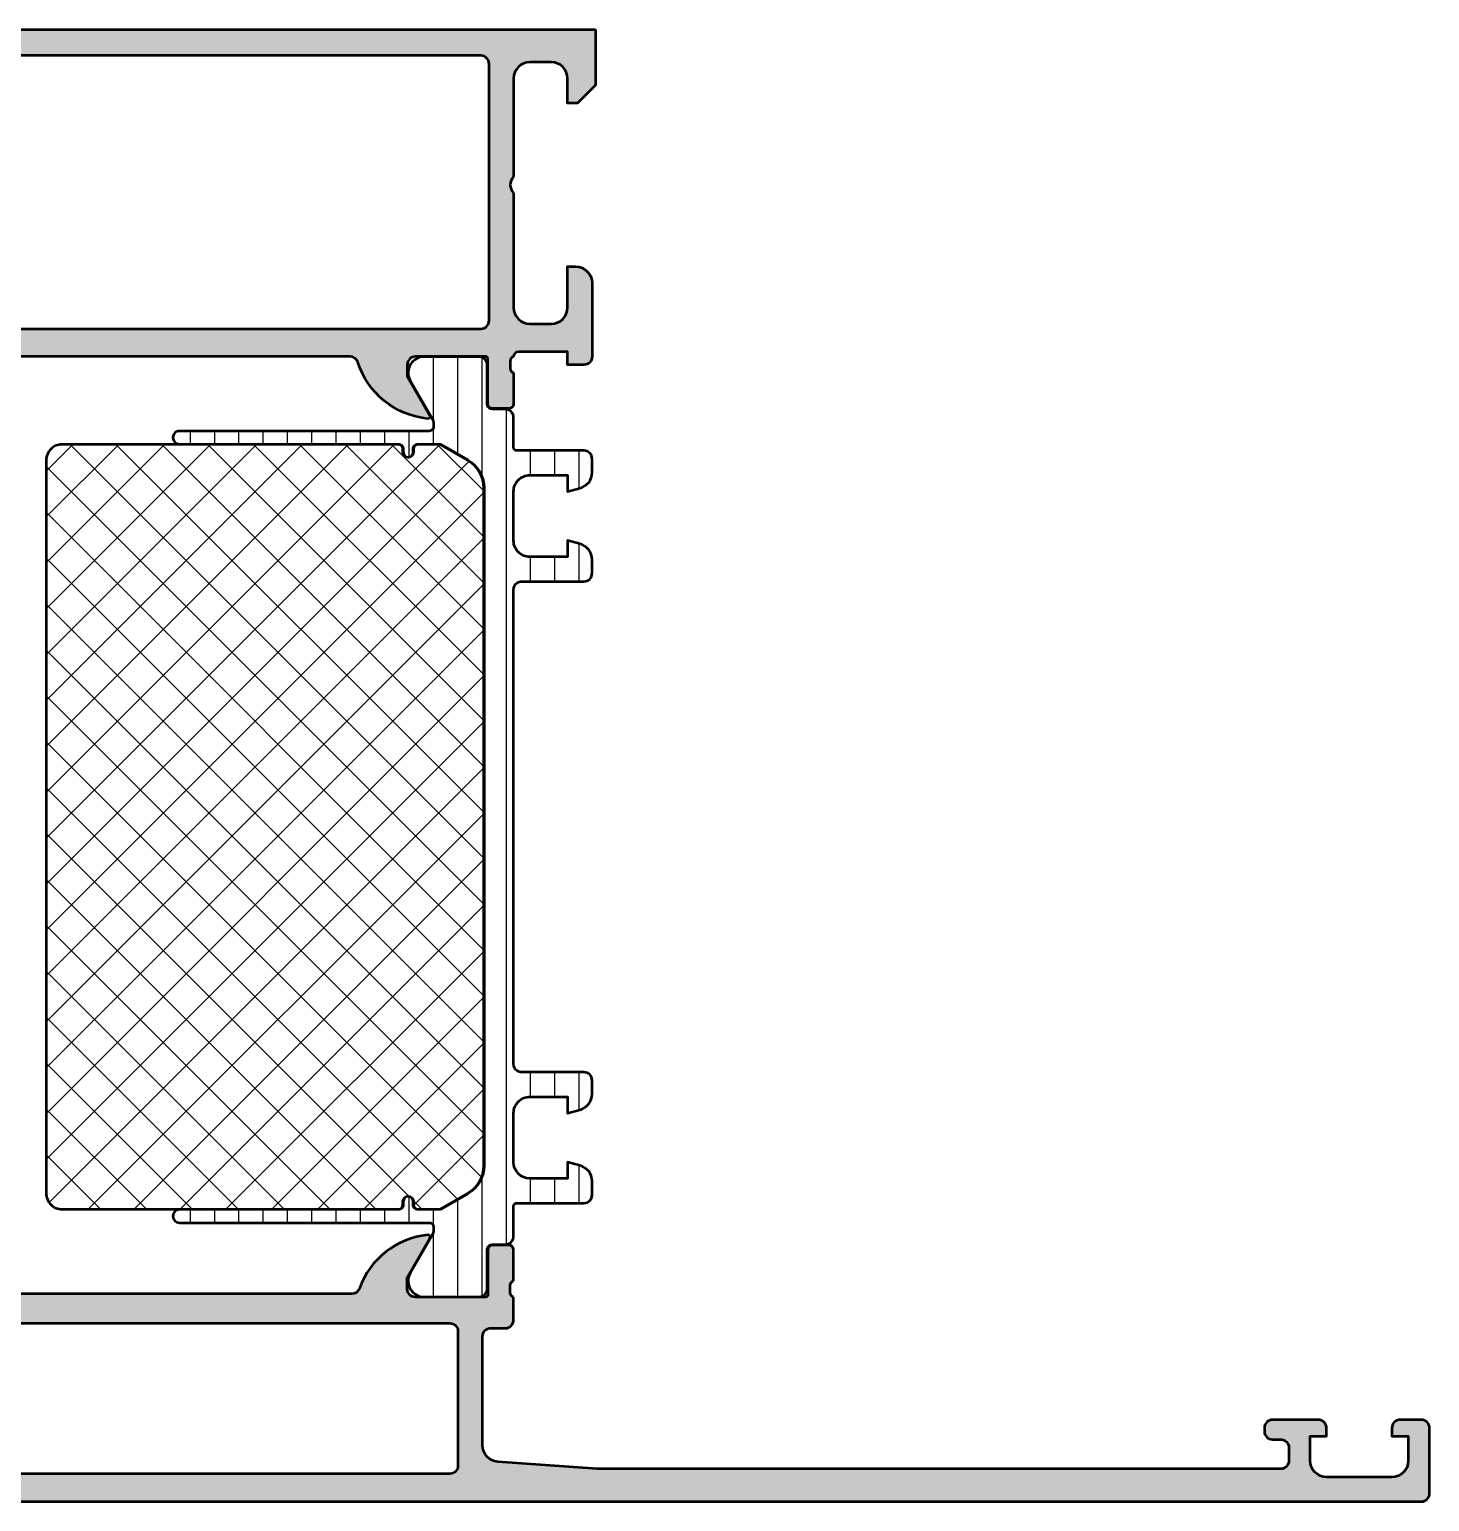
# Model space of a CAD drawing. Extents: x 0 to 156, y 0 to 90.
# Drawn here: x 70.4 to 156, y 0 to 90 of the extents above; entities that cross this region are included whole.
import ezdxf

# ---------------------------------------------------------------- set-up
doc = ezdxf.new("R2010")
doc.units = 0
for name, color, linetype, lineweight in [('0S-Alu contour', 7, 'Continuous', 50), ('0S-Alu hatch', 252, 'Continuous', 25), ('0S-Plastic contour', 254, 'Continuous', 50), ('0S-Plastic hatch', 253, 'Continuous', 25), ('0S-PT contour', 91, 'Continuous', 50), ('0S-PT hatch', 103, 'Continuous', 25)]:
    doc.layers.add(name, color=color, linetype=linetype, lineweight=lineweight)

# ---------------------------------------------------------------- blocks, each defined once
blk = doc.blocks.new('462360__5C174436_3797_4A01_8651_B5675D9BB362_')
at = {"layer": '0S-Alu hatch'}
h = blk.add_hatch(color=256, dxfattribs=at)
edge = h.paths.add_edge_path()
edge.add_line((105.1000007299221, 2.000000000000012), (99.02875367993424, 2.433660503570577))
edge.add_ellipse((99.10000101130905, 3.431119465406052), major_axis=(-1.000000281386928, 0), ratio=1, start_angle=6.389056920852454e-06, end_angle=85.9143682082626, ccw=False)
edge.add_line((98.10000072992213, 3.43111935468619), (98.10000072992213, 10.09999999999999))
edge.add_ellipse((98.60000072992216, 10.10000015128485), major_axis=(-0.5000000000000514, 0), ratio=1, start_angle=-89.99999999999682, end_angle=1.732971230694602e-05, ccw=False)
edge.add_line((98.60000072992214, 10.6000001512849), (99.50000072992216, 10.60000000000001))
edge.add_arc((99.50000072992214, 11.10000015128486), 0.4999999999999521, 270.0000000000017, 360)
edge.add_line((100.0000007299221, 11.10000015128487), (100.0000007299221, 12.50000000000003))
edge.add_ellipse((100.0788375322565, 12.76752085560607), major_axis=(-0.2788954097623403, 0), ratio=1, start_angle=-1.1645648168158118, end_angle=73.58006877694419, ccw=False)
edge.add_line((99.79999972992213, 12.77318915127645), (99.79999972992212, 13.22678299999149))
edge.add_ellipse((100.0788678301061, 13.23244380429472), major_axis=(-0.2789255492162888, 0), ratio=1, start_angle=-73.57540492508463, end_angle=1.1628997974486879, ccw=False)
edge.add_line((100.0000007299221, 13.49998715127643), (100.0000007299221, 15.37999800000004))
edge.add_arc((99.70000072992212, 15.37999815128494), 0.3000000000000114, 359.9999711101367, 449.9999999999973)
edge.add_line((99.70000072992212, 15.67999815128495), (98.72002641087933, 15.67999800000004))
edge.add_arc((98.72002641087933, 15.37999815128496), 0.2999999999999776, 90, 180)
edge.add_line((98.42002641087934, 15.37999815128495), (98.42002641087932, 12.62000000000006))
edge.add_ellipse((98.30002641087925, 12.62000015128508), major_axis=(-0.1200000000001567, 0), ratio=1, start_angle=90.00000000003388, end_angle=179.9999277665112, ccw=False)
edge.add_line((98.30002641087933, 12.50000015128492), (94.00000072992202, 12.50000000000001))
edge.add_ellipse((94.00000098818161, 13.00000025825943), major_axis=(-0.5000002582594859, 0), ratio=1, start_angle=1.2253957095254009e-05, end_angle=89.99997040564631, ccw=False)
edge.add_line((93.50000072992214, 13.00000015128478), (93.50000072992218, 13.69999999999998))
edge.add_line((93.50000072992218, 13.69999999999998), (94.88149618754436, 16.09282032302725))
edge.add_arc((94.76188094527353, 16.1618803666363), 0.138119784648446, 329.9999456508863, 456.0127701438558)
edge.add_arc((95.2711634849508, 11.32674742914717), 4.999999999998509, 96.01277014383896, 160.0870903140119)
edge.add_ellipse((90.10000072992212, 13.20000015128599), major_axis=(-0.5000000000011612, 0), ratio=1, start_angle=89.9999999999983, end_angle=160.0870903140084, ccw=False)
edge.add_line((90.10000072992212, 12.70000015128483), (65.90000072992233, 12.70000000000011))
edge.add_ellipse((65.90000107736647, 13.20000041725991), major_axis=(-0.5000004172599279, 0), ratio=1, start_angle=19.912924781761717, end_angle=89.99996018586728, ccw=False)
edge.add_arc((60.72883797489366, 11.3267474291465), 4.999999999999341, 19.91290968599158, 83.98722985616278)
edge.add_arc((61.23812051457083, 16.16188036663634), 0.1381197846485771, 83.98722985613821, 209.9999999999559)
edge.add_line((61.11850527229989, 16.09282047431215), (62.50000072992219, 13.70000000000011))
edge.add_line((62.50000072992219, 13.70000000000011), (62.50000072992225, 13.00000000000002))
edge.add_ellipse((62.00000072992217, 13.00000015128498), major_axis=(-0.500000000000094, 0), ratio=1, start_angle=89.9999999999992, end_angle=179.9999826702878, ccw=False)
edge.add_line((62.00000072992217, 12.50000015128488), (57.69997504896492, 12.5))
edge.add_ellipse((57.69997530722478, 12.62000025825964), major_axis=(-0.1200002582599148, 0), ratio=1, start_angle=5.107678987315012e-05, end_angle=89.99987669026558, ccw=False)
edge.add_line((57.57997504896492, 12.62000015128489), (57.57997504896492, 15.37999799999998))
edge.add_arc((57.27997504896489, 15.37999815128486), 0.3000000000000256, 359.9999711101367, 450)
edge.add_line((57.27997504896489, 15.67999815128489), (56.30000072992216, 15.67999799999999))
edge.add_arc((56.30000072992215, 15.37999815128488), 0.3000000000000007, 89.99999999999864, 180)
edge.add_line((56.00000072992215, 15.37999815128489), (56.00000072992211, 13.4999869999915))
edge.add_ellipse((55.92113399011659, 13.23244392309676), major_axis=(-0.2789251882527877, 0), ratio=1, start_angle=178.8371053712879, end_angle=253.5754602446081, ccw=False)
edge.add_line((56.20000172992213, 13.22678315127636), (56.20000172992213, 12.77318899999148))
edge.add_ellipse((55.92116428792544, 12.76752073681066), major_axis=(-0.2788950488387095, 0), ratio=1, start_angle=106.41987589916201, end_angle=181.1645596481269, ccw=False)
edge.add_line((56.00000072992213, 12.50000015128489), (56.00000072992215, 11.1))
edge.add_arc((56.50000072992212, 11.10000015128488), 0.4999999999999716, 180.0000173297123, 269.9999999999984)
edge.add_line((56.5000007299221, 10.60000015128491), (57.40000072992212, 10.60000000000001))
edge.add_ellipse((57.40000098818148, 10.10000025825944), major_axis=(-0.4999997417406369, 0), ratio=1, start_angle=179.999987746043, end_angle=270.00002959435824, ccw=False)
edge.add_line((57.9000007299221, 10.10000015128492), (57.90000072992211, 3.431119203401321))
edge.add_ellipse((56.9000007299221, 3.431119354686223), major_axis=(-1.000000000000018, 0), ratio=1, start_angle=94.08561677997648, end_angle=179.999991377309, ccw=False)
edge.add_line((56.97124777991004, 2.433660654855476), (50.90000072992211, 2.000000000000012))
edge.add_line((50.90000072992211, 2.000000000000012), (9.100000729922087, 1.999999999999999))
edge.add_ellipse((9.10000098818168, 2.500000258259494), major_axis=(-0.5000002582595618, 0), ratio=1, start_angle=1.2253957095254009e-05, end_angle=89.99997040564591, ccw=False)
edge.add_line((8.60000072992213, 2.500000151284897), (8.60000072992213, 3.299999999999994))
edge.add_ellipse((9.10000072992215, 3.300000151284849), major_axis=(-0.5000000000000443, 0), ratio=1, start_angle=-89.99999999999818, end_angle=1.732971230694602e-05, ccw=False)
edge.add_line((9.100000729922135, 3.800000151284895), (9.600000729922128, 3.799999999999998))
edge.add_arc((9.60000072992213, 4.300000151284889), 0.4999999999999965, 269.9999999999998, 360)
edge.add_line((10.10000072992212, 4.30000015128489), (10.10000072992213, 4.499999999999995))
edge.add_arc((9.600000729922131, 4.500000151284892), 0.5, 359.9999826702877, 449.9999999999998)
edge.add_line((9.600000729922133, 5.000000151284892), (6.80000072992212, 4.999999999999999))
edge.add_arc((6.800000729922119, 4.500000151284892), 0.5000000000000009, 89.99999999999991, 180)
edge.add_line((6.300000729922119, 4.50000015128489), (6.300000729922118, 4))
edge.add_line((6.300000729922118, 4), (7.300000729922118, 4))
edge.add_line((7.300000729922118, 4), (7.300000729922118, 2.500000000000002))
edge.add_ellipse((6.300000729922109, 2.500000151284913), major_axis=(-1.00000000000002, 0), ratio=1, start_angle=90.00000000000051, end_angle=179.999991377309, ccw=False)
edge.add_line((6.300000729922117, 1.500000151284893), (2.300000729922119, 1.499999999999998))
edge.add_ellipse((2.300000988181635, 2.500000258259488), major_axis=(-1.000000258259522, 0), ratio=1, start_angle=6.156649305921746e-06, end_angle=89.99998520282361, ccw=False)
edge.add_line((1.300000729922117, 2.500000151284894), (1.300000729922118, 3.999999999999998))
edge.add_line((1.300000729922118, 3.999999999999998), (2.300000729922118, 3.999999999999999))
edge.add_line((2.300000729922118, 3.999999999999999), (2.300000729922118, 4.5))
edge.add_arc((1.800000729922119, 4.500000151284894), 0.4999999999999987, 359.9999826702877, 450)
edge.add_line((1.800000729922119, 5.000000151284893), (0.5000007299221068, 4.999999999999999))
edge.add_arc((0.5000007299221063, 4.500000151284893), 0.4999999999999992, 89.99999999999991, 180)
edge.add_line((7.299221071e-07, 4.500000151284893), (7.299221068e-07, 0.5))
edge.add_arc((0.5000007299221068, 0.500000151284894), 0.5, 180.0000173297123, 270)
edge.add_line((0.5000007299221066, 1.512848939e-07), (155.5000007299221, 0))
edge.add_arc((155.5000007299221, 0.500000151284894), 0.5, 270, 360)
edge.add_line((156.0000007299221, 0.500000151284894), (156.0000007299221, 4.5))
edge.add_arc((155.5000007299221, 4.500000151284893), 0.5, 359.9999826702877, 450)
edge.add_line((155.5000007299221, 5.000000151284893), (154.2000007299221, 4.999999999999999))
edge.add_arc((154.2000007299221, 4.50000015128487), 0.5000000000000222, 89.99999999999675, 180)
edge.add_line((153.7000007299221, 4.500000151284878), (153.7000007299221, 3.999999999999999))
edge.add_line((153.7000007299221, 3.999999999999999), (154.7000007299221, 3.999999999999999))
edge.add_line((154.7000007299221, 3.999999999999999), (154.7000007299221, 2.499999999999931))
edge.add_ellipse((153.7000007299221, 2.500000151284881), major_axis=(-0.9999999999999829, 0), ratio=1, start_angle=89.99999999999511, end_angle=179.9999913351439, ccw=False)
edge.add_line((153.700000729922, 1.500000151284904), (149.7000007299221, 1.499999999999999))
edge.add_ellipse((149.7000009881816, 2.500000258259436), major_axis=(-1.00000025825947, 0), ratio=1, start_angle=6.156649305921746e-06, end_angle=89.99998520282668, ccw=False)
edge.add_line((148.7000007299221, 2.500000151284859), (148.7000007299221, 4))
edge.add_line((148.7000007299221, 4), (149.7000007299221, 4))
edge.add_line((149.7000007299221, 4), (149.7000007299221, 4.499999999999981))
edge.add_arc((149.2000007299221, 4.500000151284881), 0.5, 359.9999826702877, 450)
edge.add_line((149.2000007299221, 5.000000151284881), (146.4000007299221, 5))
edge.add_arc((146.4000007299221, 4.500000151284888), 0.5000000000000054, 89.99999999999675, 180)
edge.add_line((145.9000007299221, 4.500000151284931), (145.9000007299221, 4.299999999999998))
edge.add_arc((146.4000007299221, 4.300000151284899), 0.5000000000000285, 180.0000173297123, 270)
edge.add_line((146.4000007299221, 3.80000015128487), (146.9000007299221, 3.799999999999998))
edge.add_ellipse((146.9000009881815, 3.30000025825947), major_axis=(-0.4999997417405952, 0), ratio=1, start_angle=179.999987746043, end_angle=270.0000295943631, ccw=False)
edge.add_line((147.4000007299221, 3.300000151284918), (147.4000007299221, 2.500000000000002))
edge.add_ellipse((146.9000007299221, 2.500000151284941), major_axis=(-0.5000000000000514, 0), ratio=1, start_angle=90.00000000000318, end_angle=179.9999826702878, ccw=False)
edge.add_line((146.9000007299221, 2.000000151284894), (105.1000007299221, 2.000000000000012))
edge = h.paths.add_edge_path()
edge.add_line((59.90000072992211, 10.90000000000001), (96.10000072992214, 10.90000000000001))
edge.add_ellipse((96.10000072992214, 10.4000001512849), major_axis=(-0.5, 0), ratio=1, start_angle=179.9999826702878, end_angle=270, ccw=False)
edge.add_line((96.60000072992213, 10.40000000000001), (96.60000072992213, 2.200000151284887))
edge.add_ellipse((96.10000072992214, 2.200000151284887), major_axis=(-0.5, 0), ratio=1, start_angle=90, end_angle=180, ccw=False)
edge.add_line((96.10000072992214, 1.699999999999993), (59.90000072992211, 1.700000151284887))
edge.add_ellipse((59.90000072992211, 2.200000151284887), major_axis=(-0.5, 0), ratio=1, start_angle=1.732971230694602e-05, end_angle=90, ccw=False)
edge.add_line((59.40000072992211, 2.199999999999993), (59.40000072992211, 10.4000001512849))
edge.add_ellipse((59.90000072992211, 10.4000001512849), major_axis=(-0.5, 0), ratio=1, start_angle=270, end_angle=360, ccw=False)
at = {"layer": '0S-Alu contour', "color": 7}
for points in [[(93.50000072992214, 13.00000015128478), (93.50000072992218, 13.69999999999998), (94.88149618754436, 16.09282032302725)], [(98.42002641087934, 15.37999815128495), (98.42002641087932, 12.62000000000006)], [(99.70000072992212, 15.67999815128495), (98.72002641087933, 15.67999800000004)], [(100.0000007299221, 13.49998715127643), (100.0000007299221, 15.37999800000004)], [(90.10000072992212, 12.70000015128483), (65.90000072992233, 12.70000000000011)], [(99.79999972992213, 12.77318915127645), (99.79999972992212, 13.22678299999149)], [(98.30002641087933, 12.50000015128492), (94.00000072992202, 12.50000000000001)], [(100.0000007299221, 11.10000015128487), (100.0000007299221, 12.50000000000003)], [(59.90000072992211, 10.90000000000001), (96.10000072992214, 10.90000000000001)], [(96.60000072992213, 10.40000000000001), (96.60000072992213, 2.200000151284887)], [(98.10000072992213, 3.43111935468619), (98.10000072992213, 10.09999999999999)], [(98.60000072992214, 10.6000001512849), (99.50000072992216, 10.60000000000001)], [(149.2000007299221, 5.000000151284881), (146.4000007299221, 5)], [(155.5000007299221, 5.000000151284893), (154.2000007299221, 4.999999999999999)], [(145.9000007299221, 4.500000151284931), (145.9000007299221, 4.299999999999998)], [(146.4000007299221, 3.80000015128487), (146.9000007299221, 3.799999999999998)], [(148.7000007299221, 2.500000151284859), (148.7000007299221, 4), (149.7000007299221, 4), (149.7000007299221, 4.499999999999981)], [(153.7000007299221, 4.500000151284878), (153.7000007299221, 3.999999999999999), (154.7000007299221, 3.999999999999999), (154.7000007299221, 2.499999999999931)], [(156.0000007299221, 0.500000151284894), (156.0000007299221, 4.5)], [(147.4000007299221, 3.300000151284918), (147.4000007299221, 2.500000000000002)], [(105.1000007299221, 2.000000000000012), (99.02875367993424, 2.433660503570577)], [(146.9000007299221, 2.000000151284894), (105.1000007299221, 2.000000000000012)], [(96.10000072992214, 1.699999999999993), (59.90000072992211, 1.700000151284887)], [(153.700000729922, 1.500000151284904), (149.7000007299221, 1.499999999999999)], [(0.5000007299221066, 1.512848939e-07), (155.5000007299221, 0)]]:
    blk.add_lwpolyline(points, dxfattribs=at)
for centre, radius, start, end in [((95.2711634849508, 11.32674742914717), 4.999999999998509, 96.01277014383896, 160.0870903140119), ((94.76188094527353, 16.1618803666363), 0.138119784648446, 329.9999456508863, 96.01277014385578), ((98.72002641087933, 15.37999815128496), 0.2999999999999776, 90, 180), ((99.70000072992212, 15.37999815128494), 0.3000000000000114, 359.9999711101367, 89.99999999999729), ((99.50000072992214, 11.10000015128486), 0.4999999999999521, 270.0000000000017, 0), ((146.4000007299221, 4.500000151284888), 0.5000000000000054, 89.99999999999675, 180), ((149.2000007299221, 4.500000151284881), 0.5, 359.9999826702877, 90), ((154.2000007299221, 4.50000015128487), 0.5000000000000222, 89.99999999999675, 180), ((155.5000007299221, 4.500000151284893), 0.5, 359.9999826702877, 90), ((146.4000007299221, 4.300000151284899), 0.5000000000000285, 180.0000173297123, 270), ((155.5000007299221, 0.500000151284894), 0.5, 270, 0)]:
    blk.add_arc(centre, radius, start, end, dxfattribs=at)
at = {"layer": '0S-Alu contour', "color": 7, "extrusion": (0, 0, -1)}
for centre, radius, start, end in [((-90.10000072992212, 13.20000015128599), 0.5000000000011612, 199.9129096859917, 270.0000000000017), ((-94.00000098818161, 13.00000025825943), 0.5000002582594859, 270.0000295943537, 359.9999877460429), ((-98.30002641087925, 12.62000015128508), 0.1200000000001568, 180.0000722334889, 269.9999999999661), ((-100.0788375322565, 12.76752085560607), 0.2788954097623403, 286.4199312230558, 1.164564816815835), ((-100.0788678301061, 13.23244380429472), 0.2789255492162888, 358.8371002025513, 73.57540492508471), ((-96.10000072992214, 10.4000001512849), 0.5, 90, 180.0000173297123), ((-98.60000072992216, 10.10000015128485), 0.5000000000000514, 359.9999826702877, 89.99999999999675), ((-146.9000009881815, 3.30000025825947), 0.4999997417405952, 89.99997040563687, 180.0000122539571), ((-99.10000101130905, 3.431119465406052), 1.000000281386928, 274.0856317917375, 359.9999936109431), ((-96.10000072992214, 2.200000151284887), 0.5, 180, 270), ((-146.9000007299221, 2.500000151284941), 0.5000000000000514, 180.0000173297123, 269.9999999999968), ((-149.7000009881816, 2.500000258259436), 1.00000025825947, 270.0000147971734, 359.9999938433507), ((-153.7000007299221, 2.500000151284881), 0.9999999999999829, 180.0000086648561, 270.0000000000049)]:
    blk.add_arc(centre, radius, start, end, dxfattribs=at)
blk = doc.blocks.new('284601__D97C1275_81F4_4FAA_B701_8DFA5C02D0BC___481DF361_442B_4328_B182_20135DBF6477_')
at = {"layer": '0S-Plastic hatch'}
h = blk.add_hatch(dxfattribs=at)
h.set_pattern_fill('ANSI31', color=256, scale=0.4680000000000001, angle=45, style=0)
h.set_pattern_definition([(90, (0, 0), (-1.4859, 0), [])])
edge = h.paths.add_edge_path()
edge.add_line((104.7999999999998, 62.91925062538749), (104.7999999999998, 63.74999984876188))
edge.add_arc((104.2999999999998, 63.7499998487619), 0.5, 0, 90)
edge.add_line((104.2999999999998, 64.24999984876189), (100.1999999999998, 64.24999984876183))
edge.add_ellipse((100.1999999999998, 64.44999984876185), major_axis=(-0.200000000000017, 0), ratio=1, start_angle=0, end_angle=90, ccw=False)
edge.add_line((99.99999999999984, 64.44999984876188), (99.99999999999984, 66.29000552767127))
edge.add_arc((99.50000267890213, 66.29000552767127), 0.4999973210976947, 0, 90.00030698202455)
edge.add_line((99.49999999999295, 66.79000284876177), (98.6896686666596, 66.79000284876177))
edge.add_ellipse((98.68966866665959, 67.09000284876178), major_axis=(-0.2999999999999971, 0), ratio=1, start_angle=0, end_angle=90.00000000000267, ccw=False)
edge.add_line((98.38966866665959, 67.0900028487618), (98.39000061705661, 69.49000123169807))
edge.add_arc((97.890004639618, 69.49000387132317), 0.4999959774455833, 359.9996975182267, 450.000302481185)
edge.add_line((97.89000199999293, 69.98999984876178), (94.41346050189343, 69.98999984876178))
edge.add_arc((94.5557711508848, 69.00018177403894), 0.9999960709244742, 98.18160805189984, 212.7270160998405)
edge.add_line((93.71451850189345, 68.45954684876179), (95.03303535120457, 66.17580836208953))
edge.add_ellipse((94.60002263447404, 65.92580838778994), major_axis=(-0.5000000000001475, 0), ratio=1, start_angle=179.994256176766, end_angle=209.9999965993387, ccw=False)
edge.add_line((95.10002263196176, 65.92575826347615), (95.09999999999042, 65.69999984877938))
edge.add_ellipse((94.84999999997295, 65.69999984877934), major_axis=(-0.2500000000174651, 0), ratio=1, start_angle=89.9999999999967, end_angle=180, ccw=False)
edge.add_line((94.84999999997294, 65.44999984876188), (79.5710135329808, 65.44999984876117))
edge.add_arc((79.57101353298081, 65.05074077564474), 0.3992590731164256, 90.00000000000205, 270.0000000000021)
edge.add_line((79.57101353298081, 64.65148170252832), (92.95486402147739, 64.65148170252832))
edge.add_ellipse((92.95486402147743, 64.34999984876177), major_axis=(-0.3014818537665462, 0), ratio=1, start_angle=180, end_angle=270.0000000000054, ccw=False)
edge.add_line((93.25634587524397, 64.34999984876183), (93.25634587524397, 64.14942905347561))
edge.add_arc((93.55577507995773, 64.14942905347563), 0.2994292047137605, 180, 360)
edge.add_line((93.85520428467149, 64.14942905347564), (93.85520428467149, 64.34999984876188))
edge.add_ellipse((94.15520428467173, 64.34999984876188), major_axis=(-0.3000000000002387, 0), ratio=1, start_angle=266.60636072712003, end_angle=360, ccw=False)
edge.add_line((94.17296295056762, 64.64947377047419), (95.46501280946033, 64.64947377047437))
edge.add_ellipse((95.46501280946045, 64.44947377047458), major_axis=(-0.1999999999997897, 0), ratio=1, start_angle=240.0000000000142, end_angle=270.00000000002854, ccw=False)
edge.add_line((95.56501280946028, 64.62267885123131), (97.19999999999985, 63.67871855665159))
edge.add_ellipse((96.19999999999992, 61.94666774908278), major_axis=(-1.9999999999999, 0), ratio=1, start_angle=180, end_angle=240.00000000000068, ccw=False)
edge.add_line((98.19999999999982, 61.94666774908281), (98.19999999999985, 20.5533319483937))
edge.add_ellipse((96.19999999999987, 20.55333194839372), major_axis=(-1.999999999999957, 0), ratio=1, start_angle=119.99999999999889, end_angle=180, ccw=False)
edge.add_line((97.19999999999982, 18.82128114082486), (95.56501280946033, 17.87732084624535))
edge.add_ellipse((95.46501280946008, 18.05052592700227), major_axis=(-0.200000000000158, 0), ratio=1, start_angle=90.0000000000814, end_angle=120.00000000005659, ccw=False)
edge.add_line((95.46501280946038, 17.85052592700212), (94.17296295056548, 17.85052592700252))
edge.add_ellipse((94.15520428467146, 18.14999984871463), major_axis=(-0.2999999999999521, 0), ratio=1, start_angle=0, end_angle=93.39363927252703, ccw=False)
edge.add_line((93.85520428467149, 18.14999984871461), (93.85520428467149, 18.35057064400087))
edge.add_arc((93.55577507995773, 18.35057064400087), 0.2994292047137605, 0, 180)
edge.add_line((93.25634587524397, 18.35057064400087), (93.25634587524397, 18.1499998487146))
edge.add_ellipse((92.95486402147743, 18.14999984871469), major_axis=(-0.3014818537665178, 0), ratio=1, start_angle=89.99999999998658, end_angle=180, ccw=False)
edge.add_line((92.95486402147738, 17.84851799494817), (79.57101353298081, 17.84851799494817))
edge.add_arc((79.57101353298081, 17.4492589218317), 0.3992590731164753, 90, 270)
edge.add_line((79.57101353298081, 17.04999984871522), (94.84999999997297, 17.04999984871464))
edge.add_ellipse((94.84999999997294, 16.79999984869715), major_axis=(-0.2500000000174865, 0), ratio=1, start_angle=180, end_angle=269.9999999999935, ccw=False)
edge.add_line((95.09999999999042, 16.79999984869708), (95.10002263196176, 16.57424143400028))
edge.add_ellipse((94.60002263447412, 16.5741913096865), major_axis=(-0.5000000000000956, 0), ratio=1, start_angle=150.0000034006586, end_angle=180.0057438232342, ccw=False)
edge.add_line((95.0330353512046, 16.32419133538691), (93.71451850189345, 14.04045284871464))
edge.add_arc((94.5557711508848, 13.49981792343748), 0.9999960709244718, 147.2729839001593, 261.8183919481001)
edge.add_line((94.41346050189343, 12.50999984871464), (97.89000199999293, 12.50999984871464))
edge.add_arc((97.890004639618, 13.00999582615326), 0.4999959774455833, 269.9996975188149, 360.0003024817733)
edge.add_line((98.39000061705661, 13.00999846577835), (98.38966866665959, 15.40999684871463))
edge.add_ellipse((98.6896686666596, 15.40999684871463), major_axis=(-0.3000000000000114, 0), ratio=1, start_angle=270, end_angle=360, ccw=False)
edge.add_line((98.6896686666596, 15.70999684871464), (99.49999999999295, 15.70999684871464))
edge.add_arc((99.50000267890215, 16.20999416980515), 0.4999973210976806, 269.9996930179738, 360)
edge.add_line((99.99999999999984, 16.20999416980515), (99.99999999999984, 18.04999984871458))
edge.add_ellipse((100.1999999999998, 18.04999984871462), major_axis=(-0.2000000000000313, 0), ratio=1, start_angle=270.0000000000122, end_angle=360, ccw=False)
edge.add_line((100.1999999999998, 18.24999984871466), (104.2999999999998, 18.2499998487146))
edge.add_arc((104.2999999999998, 18.74999984871459), 0.4999999999999858, 270, 360)
edge.add_line((104.7999999999998, 18.7499998487146), (104.7999999999998, 19.58074907208897))
edge.add_arc((103.7999999999998, 19.58074907208898), 0.9999999999999857, 0, 74.99999999999942)
edge.add_line((104.0588190451023, 20.54667489837803), (103.2999999999998, 20.74999984871466))
edge.add_line((103.2999999999998, 20.74999984871466), (103.2999999999998, 19.74999984871466))
edge.add_line((103.2999999999998, 19.74999984871466), (100.9999999999998, 19.74999984871465))
edge.add_ellipse((100.9999999999998, 20.74999984871465), major_axis=(-0.9999999999999928, 0), ratio=1, start_angle=0, end_angle=90, ccw=False)
edge.add_line((99.99999999999984, 20.74999984871466), (99.99999999999984, 23.74999984871472))
edge.add_ellipse((100.9999999999998, 23.74999984871465), major_axis=(-0.999999999999943, 0), ratio=1, start_angle=269.99999999999756, end_angle=360, ccw=False)
edge.add_line((100.9999999999998, 24.7499998487146), (103.2999999999998, 24.74999984871463))
edge.add_line((103.2999999999998, 24.74999984871463), (103.2999999999998, 23.74999984871472))
edge.add_line((103.2999999999998, 23.74999984871472), (104.0588190451023, 23.95332479905119))
edge.add_arc((103.7999999999997, 24.91925062534036), 1.000000000000113, 285.0000000000005, 360)
edge.add_line((104.7999999999998, 24.91925062534035), (104.7999999999998, 25.74999984871468))
edge.add_arc((104.2999999999998, 25.74999984871469), 0.4999999999999716, 0, 89.99999999999837)
edge.add_line((104.2999999999999, 26.24999984871466), (100.4999999999998, 26.24999984871466))
edge.add_ellipse((100.4999999999998, 26.74999984871465), major_axis=(-0.4999999999999894, 0), ratio=1, start_angle=0, end_angle=90.00000000000159, ccw=False)
edge.add_line((99.99999999999984, 26.74999984871463), (99.99999999999984, 55.7499998487618))
edge.add_ellipse((100.4999999999998, 55.74999984876183), major_axis=(-0.4999999999999858, 0), ratio=1, start_angle=270, end_angle=360, ccw=False)
edge.add_line((100.4999999999998, 56.24999984876183), (104.2999999999999, 56.24999984876183))
edge.add_arc((104.2999999999999, 56.74999984876179), 0.4999999999999574, 270.0000000000049, 360)
edge.add_line((104.7999999999998, 56.74999984876183), (104.7999999999998, 57.58074907213624))
edge.add_arc((103.7999999999998, 57.58074907213625), 0.9999999999999573, 0, 75.00000000000068)
edge.add_line((104.0588190451023, 58.54667489842528), (103.2999999999998, 58.74999984876183))
edge.add_line((103.2999999999998, 58.74999984876183), (103.2999999999998, 57.74999984876182))
edge.add_line((103.2999999999998, 57.74999984876182), (100.9999999999998, 57.74999984876185))
edge.add_ellipse((100.9999999999998, 58.74999984876185), major_axis=(-1.000000000000007, 0), ratio=1, start_angle=0, end_angle=90.00000000000159, ccw=False)
edge.add_line((99.99999999999984, 58.74999984876182), (99.99999999999984, 61.74999984876187))
edge.add_ellipse((100.9999999999998, 61.74999984876186), major_axis=(-0.9999999999999857, 0), ratio=1, start_angle=269.99999999999756, end_angle=360, ccw=False)
edge.add_line((100.9999999999998, 62.74999984876184), (103.2999999999998, 62.74999984876178))
edge.add_line((103.2999999999998, 62.74999984876178), (103.2999999999998, 61.74999984876187))
edge.add_line((103.2999999999998, 61.74999984876187), (104.0588190451024, 61.95332479909853))
edge.add_arc((103.7999999999999, 62.91925062538751), 0.9999999999999023, 284.9999999999984, 360)
at = {"layer": '0S-Plastic contour', "color": 7}
for points in [[(97.89000199999293, 69.98999984876178), (94.41346050189343, 69.98999984876178)], [(98.38966866665959, 67.0900028487618), (98.39000061705661, 69.49000123169807)], [(93.71451850189345, 68.45954684876179), (95.03303535120457, 66.17580836208953)], [(99.49999999999295, 66.79000284876177), (98.6896686666596, 66.79000284876177)], [(95.10002263196176, 65.92575826347615), (95.09999999999042, 65.69999984877938)], [(99.99999999999984, 64.44999984876188), (99.99999999999984, 66.29000552767127)], [(94.84999999997294, 65.44999984876188), (79.5710135329808, 65.44999984876117)], [(79.57101353298081, 64.65148170252832), (92.95486402147739, 64.65148170252832)], [(93.25634587524397, 64.34999984876183), (93.25634587524397, 64.14942905347561)], [(93.85520428467149, 64.14942905347564), (93.85520428467149, 64.34999984876188)], [(94.17296295056762, 64.64947377047419), (95.46501280946033, 64.64947377047437)], [(95.56501280946028, 64.62267885123131), (97.19999999999985, 63.67871855665159)], [(104.2999999999998, 64.24999984876189), (100.1999999999998, 64.24999984876183)], [(104.7999999999998, 62.91925062538749), (104.7999999999998, 63.74999984876188)], [(100.9999999999998, 62.74999984876184), (103.2999999999998, 62.74999984876178), (103.2999999999998, 61.74999984876187), (104.0588190451024, 61.95332479909853)], [(98.19999999999982, 61.94666774908281), (98.19999999999985, 20.5533319483937)], [(99.99999999999984, 58.74999984876182), (99.99999999999984, 61.74999984876187)], [(104.0588190451023, 58.54667489842528), (103.2999999999998, 58.74999984876183), (103.2999999999998, 57.74999984876182), (100.9999999999998, 57.74999984876185)], [(104.7999999999998, 56.74999984876183), (104.7999999999998, 57.58074907213624)], [(100.4999999999998, 56.24999984876183), (104.2999999999999, 56.24999984876183)], [(99.99999999999984, 26.74999984871463), (99.99999999999984, 55.7499998487618)], [(104.2999999999999, 26.24999984871466), (100.4999999999998, 26.24999984871466)], [(104.7999999999998, 24.91925062534035), (104.7999999999998, 25.74999984871468)], [(100.9999999999998, 24.7499998487146), (103.2999999999998, 24.74999984871463), (103.2999999999998, 23.74999984871472), (104.0588190451023, 23.95332479905119)], [(99.99999999999984, 20.74999984871466), (99.99999999999984, 23.74999984871472)], [(104.0588190451023, 20.54667489837803), (103.2999999999998, 20.74999984871466), (103.2999999999998, 19.74999984871466), (100.9999999999998, 19.74999984871465)], [(104.7999999999998, 18.7499998487146), (104.7999999999998, 19.58074907208897)], [(93.25634587524397, 18.35057064400087), (93.25634587524397, 18.1499998487146)], [(93.85520428467149, 18.14999984871461), (93.85520428467149, 18.35057064400087)], [(97.19999999999982, 18.82128114082486), (95.56501280946033, 17.87732084624535)], [(99.99999999999984, 16.20999416980515), (99.99999999999984, 18.04999984871458)], [(100.1999999999998, 18.24999984871466), (104.2999999999998, 18.2499998487146)], [(92.95486402147738, 17.84851799494817), (79.57101353298081, 17.84851799494817)], [(95.46501280946038, 17.85052592700212), (94.17296295056548, 17.85052592700252)], [(79.57101353298081, 17.04999984871522), (94.84999999997297, 17.04999984871464)], [(95.0330353512046, 16.32419133538691), (93.71451850189345, 14.04045284871464)], [(95.09999999999042, 16.79999984869708), (95.10002263196176, 16.57424143400028)], [(98.39000061705661, 13.00999846577835), (98.38966866665959, 15.40999684871463)], [(98.6896686666596, 15.70999684871464), (99.49999999999295, 15.70999684871464)], [(94.41346050189343, 12.50999984871464), (97.89000199999293, 12.50999984871464)]]:
    blk.add_lwpolyline(points, dxfattribs=at)
for centre, radius, start, end in [((94.5557711508848, 69.00018177403894), 0.9999960709244742, 98.18160805189984, 212.7270160998405), ((97.890004639618, 69.49000387132317), 0.4999959774455833, 359.9996975182267, 90.00030248118505), ((99.50000267890213, 66.29000552767127), 0.4999973210976947, 0, 90.00030698202455), ((79.57101353298081, 65.05074077564474), 0.3992590731164256, 90.00000000000205, 270.0000000000021), ((93.55577507995773, 64.14942905347563), 0.2994292047137605, 180, 0), ((104.2999999999998, 63.7499998487619), 0.5, 0, 90), ((103.7999999999999, 62.91925062538751), 0.9999999999999023, 284.9999999999984, 0), ((103.7999999999998, 57.58074907213625), 0.9999999999999573, 0, 75.00000000000068), ((104.2999999999999, 56.74999984876179), 0.4999999999999574, 270.0000000000049, 0), ((104.2999999999998, 25.74999984871469), 0.4999999999999716, 0, 89.99999999999837), ((103.7999999999997, 24.91925062534036), 1.000000000000113, 285.0000000000005, 0), ((103.7999999999998, 19.58074907208898), 0.9999999999999857, 0, 74.99999999999942), ((93.55577507995773, 18.35057064400087), 0.2994292047137605, 0, 180), ((104.2999999999998, 18.74999984871459), 0.4999999999999858, 270, 0), ((79.57101353298081, 17.4492589218317), 0.3992590731164753, 90, 270), ((99.50000267890215, 16.20999416980515), 0.4999973210976806, 269.9996930179738, 0), ((94.5557711508848, 13.49981792343748), 0.9999960709244718, 147.2729839001593, 261.8183919481001), ((97.890004639618, 13.00999582615326), 0.4999959774455833, 269.9996975188149, 0.0003024817733149)]:
    blk.add_arc(centre, radius, start, end, dxfattribs=at)
at = {"layer": '0S-Plastic contour', "color": 7, "extrusion": (0, 0, -1)}
for centre, radius, start, end in [((-98.68966866665959, 67.09000284876178), 0.2999999999999971, 269.9999999999973, 0), ((-94.60002263447404, 65.92580838778994), 0.5000000000001475, 150.0000034006613, 180.0057438232341), ((-94.84999999997295, 65.69999984877934), 0.2500000000174651, 180, 270.0000000000033), ((-92.95486402147743, 64.34999984876177), 0.3014818537665462, 89.99999999999459, 180), ((-94.15520428467173, 64.34999984876188), 0.3000000000002387, 0, 93.39363927287997), ((-95.46501280946045, 64.44947377047458), 0.1999999999997897, 89.9999999999715, 119.9999999999858), ((-100.1999999999998, 64.44999984876185), 0.200000000000017, 270, 0), ((-96.19999999999992, 61.94666774908278), 1.9999999999999, 119.9999999999993, 180), ((-100.9999999999998, 61.74999984876186), 0.9999999999999857, 0, 90.00000000000244), ((-100.9999999999998, 58.74999984876185), 1.000000000000007, 269.9999999999984, 0), ((-100.4999999999998, 55.74999984876183), 0.4999999999999858, 0, 90), ((-100.4999999999998, 26.74999984871465), 0.4999999999999894, 269.9999999999984, 0), ((-100.9999999999998, 23.74999984871465), 0.999999999999943, 0, 90.00000000000244), ((-100.9999999999998, 20.74999984871465), 0.9999999999999928, 270, 0), ((-96.19999999999987, 20.55333194839372), 1.999999999999957, 180, 240.0000000000011), ((-92.95486402147743, 18.14999984871469), 0.3014818537665178, 180, 270.0000000000135), ((-94.15520428467146, 18.14999984871463), 0.2999999999999521, 266.606360727473, 0), ((-100.1999999999998, 18.04999984871462), 0.2000000000000313, 0, 89.99999999998779), ((-95.46501280946008, 18.05052592700227), 0.2000000000001581, 239.9999999999434, 269.9999999999186), ((-94.84999999997294, 16.79999984869715), 0.2500000000174865, 90.00000000000651, 180), ((-94.60002263447412, 16.5741913096865), 0.5000000000000956, 179.9942561767658, 209.9999965993414), ((-98.6896686666596, 15.40999684871463), 0.3000000000000114, 0, 90)]:
    blk.add_arc(centre, radius, start, end, dxfattribs=at)
blk = doc.blocks.new('345130__2D035E7D_E240_4FC9_AD2D_475E2172A648_')
at = {"layer": '0S-Alu hatch'}
h = blk.add_hatch(color=256, dxfattribs=at)
edge = h.paths.add_edge_path()
edge.add_line((105.0000000000001, 89.99999984871465), (105.0000000000001, 86.59999984871467))
edge.add_line((105.0000000000001, 86.59999984871467), (103.9000000000001, 85.49999984871465))
edge.add_line((103.9000000000001, 85.49999984871465), (103.3000000000001, 85.49999984871465))
edge.add_line((103.3000000000001, 85.49999984871465), (103.3000000000001, 86.99999984871467))
edge.add_arc((102.3000000000001, 86.99999984871467), 1, 0, 90)
edge.add_line((102.3000000000001, 87.99999984871465), (101.0000000000001, 87.99999984871465))
edge.add_arc((101.0000000000001, 86.99999984871467), 1, 90, 180)
edge.add_line((100.0000000000001, 86.99999984871467), (100.0000000000001, 80.99999984871464))
edge.add_arc((100.5250000000001, 80.49999984871465), 0.7250000000000041, 136.3971810272967, 223.6028189727033)
edge.add_line((100.0000000000001, 79.99999984871465), (100.0000000000001, 72.99999984871465))
edge.add_arc((101.0000000000001, 72.99999984871465), 1, 180, 270)
edge.add_line((101.0000000000001, 71.99999984871465), (102.3000000000001, 71.99999984871464))
edge.add_arc((102.3000000000001, 72.99999984871464), 1, 270, 360)
edge.add_line((103.3000000000001, 72.99999984871464), (103.3000000000001, 75.49999984871465))
edge.add_line((103.3000000000001, 75.49999984871465), (103.8000000000001, 75.49999984871465))
edge.add_ellipse((103.8000000000001, 74.49999984871465), major_axis=(-1, 0), ratio=1, start_angle=180, end_angle=270, ccw=False)
edge.add_line((104.8000000000001, 74.49999984871464), (104.8000000000001, 69.99999984871461))
edge.add_ellipse((104.3000000000001, 69.9999998487146), major_axis=(-0.4999999999999858, 0), ratio=1, start_angle=89.9999999999983, end_angle=180, ccw=False)
edge.add_line((104.3000000000001, 69.4999998487146), (103.3000000000001, 69.49999984871465))
edge.add_line((103.3000000000001, 69.49999984871465), (103.3000000000001, 70.29999984871465))
edge.add_line((103.3000000000001, 70.29999984871465), (100.3000000000001, 70.29999984871463))
edge.add_arc((100.3000000000001, 69.99999984871461), 0.3000000000000256, 90, 180)
edge.add_arc((100.0788364465431, 69.73247925672152), 0.2788950563274052, 106.4198764194924, 181.1645893740997)
edge.add_line((99.79999900000008, 69.72681084872313), (99.79999900000008, 69.27321684872314))
edge.add_arc((100.0788670956433, 69.26755618924608), 0.2789255417371576, 178.8371299271138, 253.5754054446433)
edge.add_line((100.0000000000001, 69.00001284872314), (100.0000000000001, 67.12000184871462))
edge.add_ellipse((99.70000000000013, 67.1200018487146), major_axis=(-0.2999999999999829, 0), ratio=1, start_angle=89.99999999999733, end_angle=180, ccw=False)
edge.add_line((99.70000000000012, 66.82000184871461), (98.72002568095732, 66.82000184871461))
edge.add_ellipse((98.7200256809573, 67.1200018487146), major_axis=(-0.2999999999999971, 0), ratio=1, start_angle=0, end_angle=90.00000000000267, ccw=False)
edge.add_line((98.42002568095731, 67.12000184871462), (98.42002568095731, 69.87999984871462))
edge.add_arc((98.30002568095732, 69.87999984871462), 0.1199999999999903, 0, 90)
edge.add_line((98.30002568095732, 69.99999984871461), (94.00000000000009, 69.99999984871461))
edge.add_arc((94.00000000000009, 69.4999998487146), 0.5, 90, 180)
edge.add_line((93.50000000000009, 69.4999998487146), (93.50000000000009, 68.7999998487146))
edge.add_line((93.50000000000009, 68.7999998487146), (94.88149545762246, 66.40717952568706))
edge.add_ellipse((94.76188021535177, 66.33811963336294), major_axis=(-0.1381197846483016, 0), ratio=1, start_angle=84.37742244921071, end_angle=209.9999999999851, ccw=False)
edge.add_ellipse((95.23822324117384, 71.17660871056246), major_axis=(-5.00000000000003, 0), ratio=1, start_angle=17.74841635607089, end_angle=84.37742244920707, ccw=False)
edge.add_arc((90.00000000000003, 69.49999984871465), 0.4999999999999574, 17.74841635606281, 89.99999999999186)
edge.add_line((90.0000000000001, 69.99999984871461), (66.00000000000016, 69.99999984871462))
edge.add_arc((66.00000000000014, 69.49999984871471), 0.4999999999999006, 89.99999999999837, 162.2515836439331)
edge.add_ellipse((60.76177675882635, 71.17660871056248), major_axis=(-5.000000000000067, 0), ratio=1, start_angle=95.6225775507931, end_angle=162.2515836439301, ccw=False)
edge.add_ellipse((61.23811978464844, 66.33811963336292), major_axis=(-0.1381197846483145, 0), ratio=1, start_angle=-29.999999999995282, end_angle=95.62257755078582, ccw=False)
edge.add_line((61.11850454237776, 66.40717952568707), (62.50000000000014, 68.7999998487146))
edge.add_line((62.50000000000014, 68.7999998487146), (62.50000000000012, 69.49999984871462))
edge.add_arc((62.00000000000013, 69.49999984871462), 0.4999999999999929, 0, 90)
edge.add_line((62.00000000000013, 69.99999984871462), (57.69997431904288, 69.99999984871461))
edge.add_arc((57.69997431904289, 69.87999984871463), 0.1199999999999903, 90.0000000000034, 180)
edge.add_line((57.57997431904289, 69.87999984871462), (57.5799743190429, 67.12000184871462))
edge.add_ellipse((57.2799743190429, 67.1200018487146), major_axis=(-0.3000000000000043, 0), ratio=1, start_angle=89.99999999999869, end_angle=180, ccw=False)
edge.add_line((57.27997431904289, 66.82000184871461), (56.3000000000001, 66.82000184871463))
edge.add_ellipse((56.3000000000001, 67.12000184871462), major_axis=(-0.2999999999999971, 0), ratio=1, start_angle=0, end_angle=90, ccw=False)
edge.add_line((56.00000000000012, 67.12000184871462), (56.00000000000012, 69.00001284872314))
edge.add_arc((55.92113290435695, 69.26755618924608), 0.2789255417371423, 286.4245945553538, 361.1628700728862)
edge.add_line((56.20000100000011, 69.27321684872314), (56.20000100000011, 69.72681084872312))
edge.add_arc((55.92116355345703, 69.7324792567215), 0.2788950563274665, 358.8354106259003, 433.5801235805081)
edge.add_arc((55.7000000000001, 69.99999984871465), 0.2999999999999829, 0, 90.00000000000273)
edge.add_line((55.70000000000009, 70.29999984871463), (52.70000000000009, 70.29999984871466))
edge.add_line((52.70000000000009, 70.29999984871466), (52.70000000000011, 69.49999984871465))
edge.add_line((52.70000000000011, 69.49999984871465), (51.70000000000011, 69.49999984871462))
edge.add_ellipse((51.70000000000008, 69.9999998487146), major_axis=(-0.4999999999999716, 0), ratio=1, start_angle=0, end_angle=90.00000000000318, ccw=False)
edge.add_line((51.2000000000001, 69.99999984871461), (51.20000000000011, 74.49999984871465))
edge.add_ellipse((52.2000000000001, 74.49999984871467), major_axis=(-0.9999999999999928, 0), ratio=1, start_angle=269.9999999999996, end_angle=360, ccw=False)
edge.add_line((52.20000000000011, 75.49999984871465), (52.70000000000012, 75.49999984871465))
edge.add_line((52.70000000000012, 75.49999984871465), (52.70000000000012, 72.99999984871465))
edge.add_arc((53.70000000000011, 72.99999984871465), 1, 180, 269.9999999999996)
edge.add_line((53.70000000000011, 71.99999984871465), (55.0000000000001, 71.99999984871465))
edge.add_arc((55.0000000000001, 72.99999984871465), 1, 270.0000000000004, 360)
edge.add_line((56.0000000000001, 72.99999984871465), (56.00000000000012, 79.99999984871465))
edge.add_arc((55.4750000000001, 80.49999984871465), 0.7250000000000041, 316.3971810272967, 403.6028189727033)
edge.add_line((56.00000000000012, 80.99999984871464), (56.00000000000011, 86.99999984871467))
edge.add_arc((55.00000000000011, 86.99999984871467), 0.9999999999999928, 0, 90.0000000000004)
edge.add_line((55.0000000000001, 87.99999984871465), (53.70000000000011, 87.99999984871465))
edge.add_arc((53.70000000000011, 86.99999984871467), 1, 89.99999999999959, 180)
edge.add_line((52.70000000000011, 86.99999984871467), (52.70000000000011, 85.49999984871467))
edge.add_line((52.70000000000011, 85.49999984871467), (52.10000000000011, 85.49999984871465))
edge.add_line((52.10000000000011, 85.49999984871465), (51.00000000000012, 86.59999984871467))
edge.add_line((51.00000000000012, 86.59999984871467), (51.00000000000011, 89.99999984871465))
edge.add_line((51.00000000000011, 89.99999984871465), (105.0000000000001, 89.99999984871465))
edge = h.paths.add_edge_path()
edge.add_arc((97.99985516165935, 87.89972039924412), 0.500002740875127, 0.0003140784807261, 89.99968592142865)
edge.add_line((97.99985790252698, 88.39972314011175), (58.00001525878918, 88.39972314011175))
edge.add_arc((58.00001799965678, 87.89972039924412), 0.500002740875127, 90.00031407857054, 179.9996859215192)
edge.add_line((57.50001525878917, 87.89972314011095), (57.50001525878918, 72.19972595345097))
edge.add_arc((58.00001799965678, 72.1997286943186), 0.5000027408751199, 180.0003140784807, 269.9996859214294)
edge.add_line((58.00001525878918, 71.69972595345098), (97.99985790252698, 71.69972595345098))
edge.add_arc((97.99985516165935, 72.1997286943186), 0.500002740875127, 270.0003140785714, 359.9996859215192)
edge.add_line((98.49985790252697, 72.19972595345178), (98.49985790252697, 87.89972314011095))
at = {"layer": '0S-Alu contour', "color": 7}
for points in [[(52.70000000000011, 86.99999984871467), (52.70000000000011, 85.49999984871467), (52.10000000000011, 85.49999984871465), (51.00000000000012, 86.59999984871467), (51.00000000000011, 89.99999984871465), (105.0000000000001, 89.99999984871465)], [(105.0000000000001, 89.99999984871465), (105.0000000000001, 86.59999984871467), (103.9000000000001, 85.49999984871465), (103.3000000000001, 85.49999984871465), (103.3000000000001, 86.99999984871467)], [(97.99985790252698, 88.39972314011175), (58.00001525878918, 88.39972314011175)], [(55.0000000000001, 87.99999984871465), (53.70000000000011, 87.99999984871465)], [(57.50001525878917, 87.89972314011095), (57.50001525878918, 72.19972595345097)], [(98.49985790252697, 72.19972595345178), (98.49985790252697, 87.89972314011095)], [(102.3000000000001, 87.99999984871465), (101.0000000000001, 87.99999984871465)], [(56.00000000000012, 80.99999984871464), (56.00000000000011, 86.99999984871467)], [(100.0000000000001, 86.99999984871467), (100.0000000000001, 80.99999984871464)], [(56.0000000000001, 72.99999984871465), (56.00000000000012, 79.99999984871465)], [(100.0000000000001, 79.99999984871465), (100.0000000000001, 72.99999984871465)], [(52.20000000000011, 75.49999984871465), (52.70000000000012, 75.49999984871465), (52.70000000000012, 72.99999984871465)], [(103.3000000000001, 72.99999984871464), (103.3000000000001, 75.49999984871465), (103.8000000000001, 75.49999984871465)], [(51.2000000000001, 69.99999984871461), (51.20000000000011, 74.49999984871465)], [(104.8000000000001, 74.49999984871464), (104.8000000000001, 69.99999984871461)], [(53.70000000000011, 71.99999984871465), (55.0000000000001, 71.99999984871465)], [(58.00001525878918, 71.69972595345098), (97.99985790252698, 71.69972595345098)], [(101.0000000000001, 71.99999984871465), (102.3000000000001, 71.99999984871464)], [(55.70000000000009, 70.29999984871463), (52.70000000000009, 70.29999984871466), (52.70000000000011, 69.49999984871465), (51.70000000000011, 69.49999984871462)], [(104.3000000000001, 69.4999998487146), (103.3000000000001, 69.49999984871465), (103.3000000000001, 70.29999984871465), (100.3000000000001, 70.29999984871463)], [(56.20000100000011, 69.27321684872314), (56.20000100000011, 69.72681084872312)], [(57.57997431904289, 69.87999984871462), (57.5799743190429, 67.12000184871462)], [(62.00000000000013, 69.99999984871462), (57.69997431904288, 69.99999984871461)], [(61.11850454237776, 66.40717952568707), (62.50000000000014, 68.7999998487146), (62.50000000000012, 69.49999984871462)], [(90.0000000000001, 69.99999984871461), (66.00000000000016, 69.99999984871462)], [(93.50000000000009, 69.4999998487146), (93.50000000000009, 68.7999998487146), (94.88149545762246, 66.40717952568706)], [(98.30002568095732, 69.99999984871461), (94.00000000000009, 69.99999984871461)], [(98.42002568095731, 67.12000184871462), (98.42002568095731, 69.87999984871462)], [(99.79999900000008, 69.72681084872313), (99.79999900000008, 69.27321684872314)], [(56.00000000000012, 67.12000184871462), (56.00000000000012, 69.00001284872314)], [(100.0000000000001, 69.00001284872314), (100.0000000000001, 67.12000184871462)], [(57.27997431904289, 66.82000184871461), (56.3000000000001, 66.82000184871463)], [(99.70000000000012, 66.82000184871461), (98.72002568095732, 66.82000184871461)]]:
    blk.add_lwpolyline(points, dxfattribs=at)
for centre, radius, start, end in [((58.00001799965678, 87.89972039924412), 0.500002740875127, 90.00031407857054, 179.9996859215192), ((97.99985516165935, 87.89972039924412), 0.500002740875127, 0.0003140784807261, 89.99968592142865), ((53.70000000000011, 86.99999984871467), 1, 89.99999999999959, 180), ((55.00000000000011, 86.99999984871467), 0.9999999999999928, 0, 90.0000000000004), ((101.0000000000001, 86.99999984871467), 1, 90, 180), ((102.3000000000001, 86.99999984871467), 1, 0, 90), ((55.4750000000001, 80.49999984871465), 0.7250000000000041, 316.3971810272967, 43.60281897270331), ((100.5250000000001, 80.49999984871465), 0.7250000000000041, 136.3971810272967, 223.6028189727033), ((53.70000000000011, 72.99999984871465), 1, 180, 269.9999999999996), ((55.0000000000001, 72.99999984871465), 1, 270.0000000000004, 0), ((101.0000000000001, 72.99999984871465), 1, 180, 270), ((102.3000000000001, 72.99999984871464), 1, 270, 0), ((58.00001799965678, 72.1997286943186), 0.5000027408751199, 180.0003140784807, 269.9996859214294), ((97.99985516165935, 72.1997286943186), 0.500002740875127, 270.0003140785714, 359.9996859215192), ((55.7000000000001, 69.99999984871465), 0.2999999999999829, 0, 90.00000000000273), ((100.3000000000001, 69.99999984871461), 0.3000000000000256, 90, 180), ((55.92116355345703, 69.7324792567215), 0.2788950563274665, 358.8354106259003, 73.5801235805081), ((57.69997431904289, 69.87999984871463), 0.1199999999999903, 90.0000000000034, 180), ((62.00000000000013, 69.49999984871462), 0.4999999999999929, 0, 90), ((66.00000000000014, 69.49999984871471), 0.4999999999999006, 89.99999999999837, 162.2515836439331), ((90.00000000000003, 69.49999984871465), 0.4999999999999574, 17.74841635606281, 89.99999999999186), ((94.00000000000009, 69.4999998487146), 0.5, 90, 180), ((98.30002568095732, 69.87999984871462), 0.1199999999999903, 0, 90), ((100.0788364465431, 69.73247925672152), 0.2788950563274052, 106.4198764194924, 181.1645893740997), ((55.92113290435695, 69.26755618924608), 0.2789255417371423, 286.4245945553538, 1.162870072886224), ((100.0788670956433, 69.26755618924608), 0.2789255417371576, 178.8371299271138, 253.5754054446433)]:
    blk.add_arc(centre, radius, start, end, dxfattribs=at)
at = {"layer": '0S-Alu contour', "color": 7, "extrusion": (0, 0, -1)}
for centre, radius, start, end in [((-52.2000000000001, 74.49999984871467), 0.9999999999999928, 0, 90.0000000000004), ((-103.8000000000001, 74.49999984871465), 1, 90, 180), ((-51.70000000000008, 69.9999998487146), 0.4999999999999716, 269.9999999999968, 0), ((-60.76177675882635, 71.17660871056248), 5.000000000000067, 197.74841635607, 264.3774224492069), ((-95.23822324117384, 71.17660871056246), 5.00000000000003, 275.6225775507929, 342.2515836439291), ((-104.3000000000001, 69.9999998487146), 0.4999999999999858, 180, 270.0000000000017), ((-56.3000000000001, 67.12000184871462), 0.2999999999999971, 270, 0), ((-57.2799743190429, 67.1200018487146), 0.3000000000000043, 180, 270.0000000000013), ((-98.7200256809573, 67.1200018487146), 0.2999999999999971, 269.9999999999973, 0), ((-99.70000000000013, 67.1200018487146), 0.2999999999999829, 180, 270.0000000000027), ((-61.23811978464844, 66.33811963336292), 0.1381197846483145, 264.3774224492142, 29.9999999999953), ((-94.76188021535177, 66.33811963336294), 0.1381197846483016, 150.0000000000149, 275.6225775507893)]:
    blk.add_arc(centre, radius, start, end, dxfattribs=at)
blk = doc.blocks.new('442290__7829C786_887E_4809_8301_3EC1F17CE328_')
at = {"layer": '0S-PT hatch'}
h = blk.add_hatch(dxfattribs=at)
h.set_pattern_fill('ANSI37', color=256, scale=0.625, angle=90, style=0)
h.set_pattern_definition([(135, (0, 0), (-1.403165018917055, -1.403165018917055), []), (225, (0, 0), (1.403165018917055, -1.403165018917055), [])])
edge = h.paths.add_edge_path()
edge.add_line((92.95540162866514, 64.63020316841013), (72.40000000001693, 64.63020316845727))
edge.add_arc((72.3999999999998, 63.6502031684573), 0.9799999999999826, 89.99999999899882, 180)
edge.add_line((71.41999999999982, 63.6502031684573), (71.41999999999983, 18.84979652901916))
edge.add_arc((72.39999999999982, 18.84979652901916), 0.9800000000000039, 180, 270.0000000000008)
edge.add_line((72.39999999999984, 17.86979652901916), (92.95634587524395, 17.86979652901916))
edge.add_arc((92.95634587524395, 18.14979652901917), 0.2800000000000153, 270.0000000000029, 360)
edge.add_line((93.23634587524397, 18.14979652901918), (93.23634587524397, 18.35036732430541))
edge.add_ellipse((93.55577507995773, 18.35036732430541), major_axis=(-0.3194292047137566, 0), ratio=1, start_angle=180, end_angle=360, ccw=False)
edge.add_line((93.87520428467148, 18.35036732430541), (93.87520428467148, 18.14979652901918))
edge.add_arc((94.15520428467148, 18.14979652901918), 0.2800000000000011, 180, 266.4872129359699)
edge.add_line((94.1380483211999, 17.87032260730669), (95.4650128094603, 17.87032260730669))
edge.add_arc((95.46501280946026, 18.05032260730668), 0.1799999999999997, 270.000000000009, 300.0000000000066)
edge.add_line((95.55501280946028, 17.89443803462549), (97.18999999999981, 18.83839832920505))
edge.add_arc((96.19999999999985, 20.55312862869826), 1.979999999999991, 299.9999999999989, 360)
edge.add_line((98.17999999999984, 20.55312862869824), (98.17999999999984, 61.94646442938728))
edge.add_arc((96.19999999999983, 61.94646442938728), 1.979999999999989, 0, 60.00000000000006)
edge.add_line((97.18999999999983, 63.66119472888047), (95.55501280946027, 64.60515502346003))
edge.add_arc((95.46501280946028, 64.44927045077888), 0.179999999999936, 59.99999999999221, 89.99999999999095)
edge.add_line((95.4650128094603, 64.62927045077883), (94.13858592838753, 64.62927045077883))
edge.add_arc((94.1557418918593, 64.34979652906632), 0.2800000000000114, 93.51278706407363, 180)
edge.add_line((93.87574189185929, 64.34979652906632), (93.87574189185929, 64.1492257337801))
edge.add_ellipse((93.55577507995773, 64.1492257337801), major_axis=(-0.3199668119015655, 0), ratio=1, start_angle=0, end_angle=180, ccw=False)
edge.add_line((93.23580826805615, 64.1492257337801), (93.23580826805615, 64.34979652901914))
edge.add_arc((92.95540162866517, 64.34979652901914), 0.2804066393909892, 0, 90.00000000000291)
at = {"layer": '0S-PT contour', "color": 7}
for points in [[(92.95540162866514, 64.63020316841013), (72.40000000001693, 64.63020316845727)], [(93.23580826805615, 64.1492257337801), (93.23580826805615, 64.34979652901914)], [(93.87574189185929, 64.34979652906632), (93.87574189185929, 64.1492257337801)], [(95.4650128094603, 64.62927045077883), (94.13858592838753, 64.62927045077883)], [(97.18999999999983, 63.66119472888047), (95.55501280946027, 64.60515502346003)], [(71.41999999999982, 63.6502031684573), (71.41999999999983, 18.84979652901916)], [(98.17999999999984, 20.55312862869824), (98.17999999999984, 61.94646442938728)], [(93.23634587524397, 18.14979652901918), (93.23634587524397, 18.35036732430541)], [(93.87520428467148, 18.35036732430541), (93.87520428467148, 18.14979652901918)], [(95.55501280946028, 17.89443803462549), (97.18999999999981, 18.83839832920505)], [(72.39999999999984, 17.86979652901916), (92.95634587524395, 17.86979652901916)], [(94.1380483211999, 17.87032260730669), (95.4650128094603, 17.87032260730669)]]:
    blk.add_lwpolyline(points, dxfattribs=at)
for centre, radius, start, end in [((72.3999999999998, 63.6502031684573), 0.9799999999999826, 89.99999999899882, 180), ((92.95540162866517, 64.34979652901914), 0.2804066393909892, 0, 90.00000000000291), ((94.1557418918593, 64.34979652906632), 0.2800000000000114, 93.51278706407363, 180), ((95.46501280946028, 64.44927045077888), 0.179999999999936, 59.99999999999221, 89.99999999999095), ((96.19999999999983, 61.94646442938728), 1.979999999999989, 0, 60.00000000000006), ((96.19999999999985, 20.55312862869826), 1.979999999999991, 299.9999999999989, 0), ((72.39999999999982, 18.84979652901916), 0.9800000000000039, 180, 270.0000000000008), ((92.95634587524395, 18.14979652901917), 0.2800000000000153, 270.0000000000029, 0), ((94.15520428467148, 18.14979652901918), 0.2800000000000011, 180, 266.4872129359699), ((95.46501280946026, 18.05032260730668), 0.1799999999999997, 270.000000000009, 300.0000000000066)]:
    blk.add_arc(centre, radius, start, end, dxfattribs=at)
at = {"layer": '0S-PT contour', "color": 7, "extrusion": (0, 0, -1)}
for centre, radius, start, end in [((-93.55577507995773, 64.1492257337801), 0.3199668119015655, 180, 0), ((-93.55577507995773, 18.35036732430541), 0.3194292047137566, 0, 180)]:
    blk.add_arc(centre, radius, start, end, dxfattribs=at)
blk = doc.blocks.new('442290__1DE80829_333A_4342_8B5E_E89216DB444F_')
at = {"layer": '0S-Alu contour', "color": 7}
for name in ['345130__2D035E7D_E240_4FC9_AD2D_475E2172A648_', '462360__5C174436_3797_4A01_8651_B5675D9BB362_']:
    blk.add_blockref(name, (0, 0), dxfattribs=at)
at = {"layer": '0S-Plastic contour', "color": 7}
blk.add_blockref('284601__D97C1275_81F4_4FAA_B701_8DFA5C02D0BC___481DF361_442B_4328_B182_20135DBF6477_', (0, 0), dxfattribs=at)
at = {"layer": '0S-PT contour', "color": 7}
blk.add_blockref('442290__7829C786_887E_4809_8301_3EC1F17CE328_', (0, 0), dxfattribs=at)

msp = doc.modelspace()

# ---------------------------------------------------------------- block references
at = {"layer": '0S-Alu contour', "color": 7}
msp.add_blockref('442290__1DE80829_333A_4342_8B5E_E89216DB444F_', (0, 0), dxfattribs=at)

doc.saveas('drawing.dxf')
